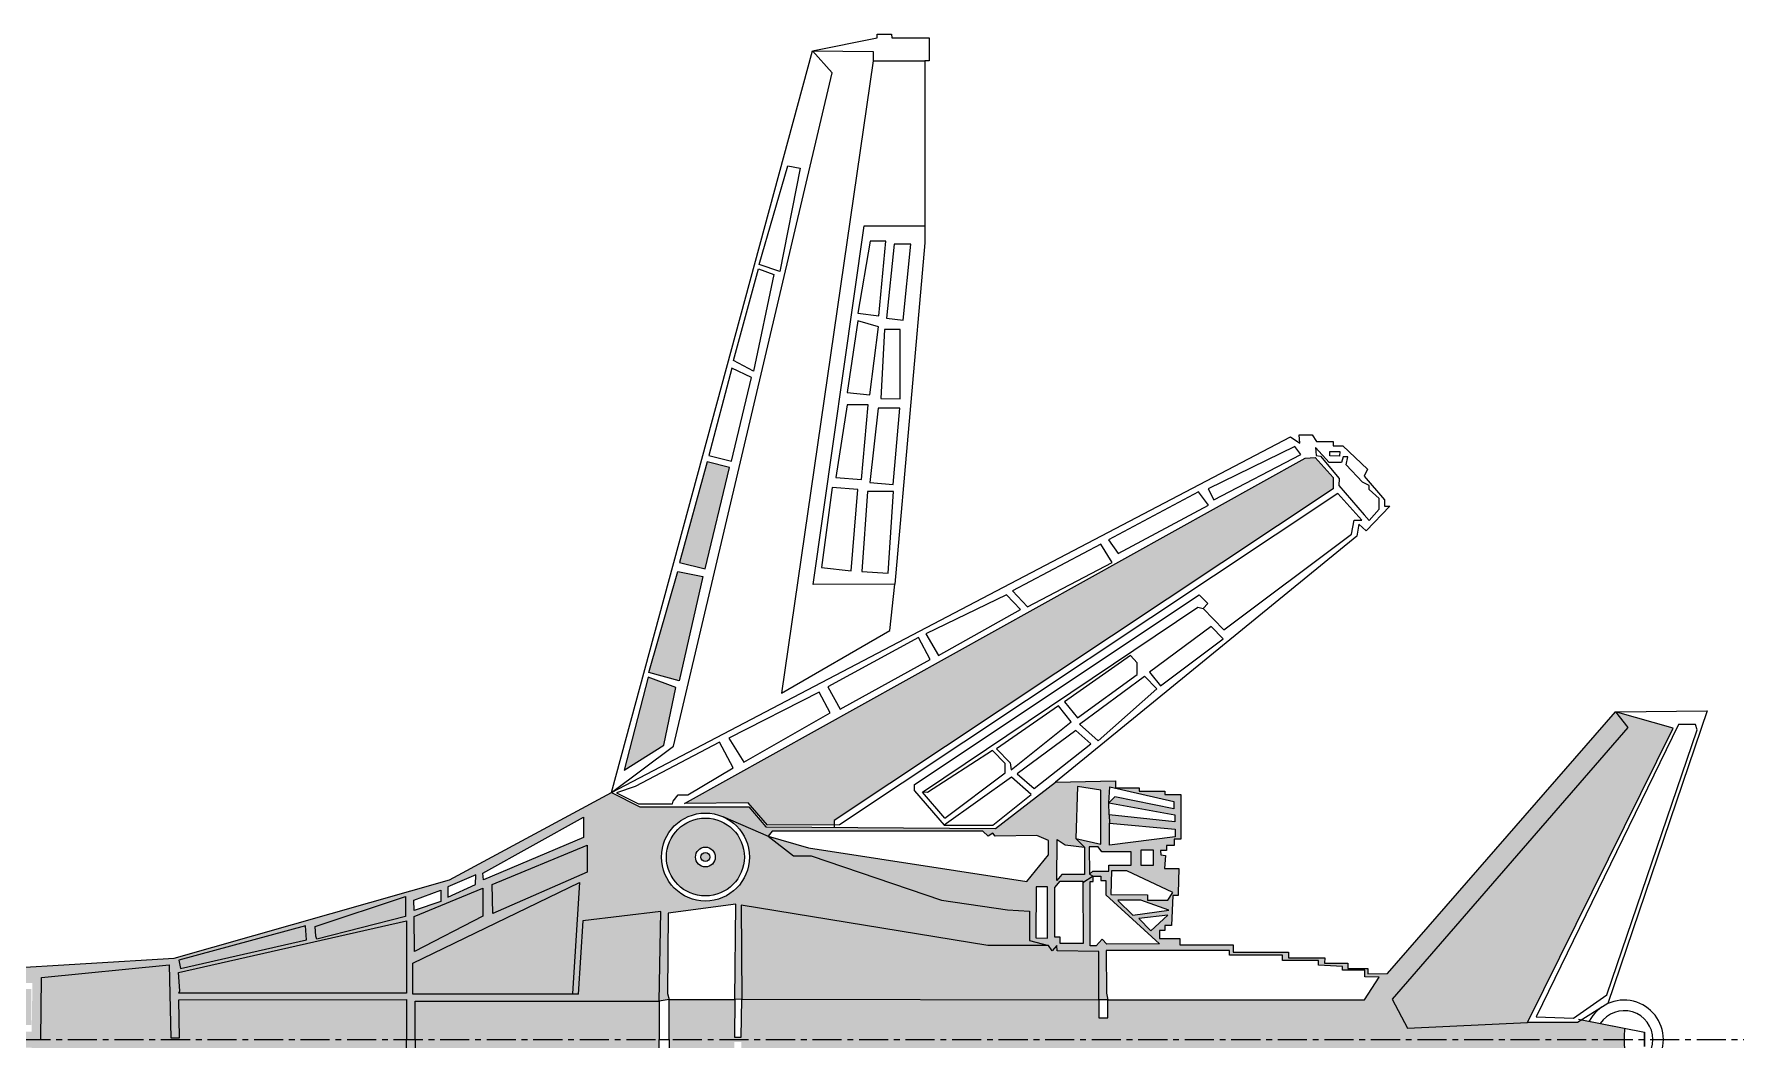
# Model space of a CAD drawing. Header units: millimetres. Extents: x -885 to 9945, y -392 to 6506.
# Drawn here: x 1656 to 3522, y 1992 to 3089 of the extents above; entities that cross this region are included whole.
import ezdxf

# ---------------------------------------------------------------- set-up
doc = ezdxf.new("R2010")
doc.units = ezdxf.units.MM
doc.linetypes.add('CENTER', pattern=[50.8, 31.75, -6.35, 6.35, -6.35])
doc.layers.get('0').update_dxf_attribs({"color": 50})
doc.layers.add('main', color=1, linetype='Continuous')

msp = doc.modelspace()

# ---------------------------------------------------------------- hatches: boundary and pattern name
at = {"layer": 'main'}
h = msp.add_hatch(color=256, dxfattribs=at)
h.set_gradient(color1=(153, 27, 30), color2=(255, 255, 0), tint=1)
h.paths.add_polyline_path([(2360.239, 1600.89), (2327.209, 1591.544), (2359.063, 1481.613), (2386.078, 1486.981)])
h.paths.add_polyline_path([(2343.502, 1670.992), (2300.376, 1698.225), (2326.452, 1596.879), (2356.692, 1608.09)])
h.paths.add_polyline_path([(2388.945, 1478.601), (2360.865, 1471.586), (2390.866, 1361.734), (2415.433, 1367.963)])
h.paths.add_polyline_path([(2356.594, 2376.197), (2326.351, 2387.401), (2300.301, 2286.049), (2343.42, 2313.293)])
h.paths.add_polyline_path([(2385.949, 2497.314), (2358.933, 2502.675), (2327.107, 2392.737), (2360.139, 2383.399)])
h.paths.add_polyline_path([(2415.274, 2616.34), (2390.706, 2622.562), (2360.733, 2512.703), (2388.814, 2505.695)])
h = msp.add_hatch(color=256, dxfattribs=at)
h.set_gradient(color1=(0, 0, 255), color2=(255, 255, 0), tint=1)
h.paths.add_polyline_path([(3074.072, 2592.993), (3074.069, 2605.343), (3054.391, 2627.19), (3043.744, 2626.291), (2366.029, 2249.675), (2435.546, 2250.302), (2456.87, 2226.05), (2529.441, 2226.409), (2529.44, 2231.019)])
h.paths.add_polyline_path([(2529.501, 1753.313), (2529.501, 1757.923), (2456.93, 1758.264), (2435.612, 1734.006), (2366.095, 1734.615), (3043.905, 1358.172), (3054.552, 1357.276), (3074.225, 1379.128), (3074.225, 1391.477)])
h = msp.add_hatch(dxfattribs=at)
h.set_pattern_fill('HONEY', color=256, style=0)
h.paths.add_polyline_path([(1663.53, 1992.056), (1359.542, 1992.017), (1359.546, 1973.985), (1312.998, 1973.973), (1312.997, 1976.741), (1312.993, 1976.741), (1312.993, 1992.011), (1132.756, 1991.988), (1228.45, 1954.898), (1381.022, 1928.383), (1444.871, 1928.383), (1445.038, 1922.028), (1611.746, 1922.028), (1611.713, 1915.129), (1809.086, 1903.233), (2109.664, 1817.859), (2286.34, 1722.551), (2317.45, 1738.197), (2436.301, 1738.197), (2454.965, 1760.19), (2705.809, 1762.126), (2771.248, 1711.289), (2836.718, 1710.158), (2836.718, 1717.995), (2830.432, 1716.536), (2829.451, 1734.016), (2829.879, 1746.999), (2830.185, 1756.27), (2830.008, 1780.15), (2901.612, 1771.024), (2901.612, 1762.811), (2830.185, 1756.27), (2829.879, 1746.999), (2901.429, 1754.597), (2901.429, 1747.113), (2829.451, 1734.016), (2835.87, 1727.557), (2900.228, 1740.53), (2900.228, 1732.746), (2836.718, 1717.995), (2836.718, 1717.649), (2862.35, 1717.649), (2862.35, 1721.273), (2890.642, 1721.273), (2890.642, 1724.898), (2907.81, 1724.898), (2907.81, 1773.707), (2900.798, 1773.707), (2900.798, 1780.472), (2892.335, 1780.472), (2892.335, 1786.03), (2885.806, 1786.03), (2885.97, 1790.632), (2891.285, 1791.391), (2890.144, 1805.636), (2905.605, 1805.636), (2905.132, 1832.436), (2905.084, 1835.138), (2899.137, 1835.138), (2897.867, 1867.929), (2890.377, 1867.929), (2890.377, 1873.48), (2884.807, 1873.48), (2884.801, 1882.015), (2906.781, 1882.015), (2906.781, 1888.992), (2965.223, 1888.992), (2965.223, 1897.002), (3025.476, 1897.002), (3025.476, 1903.204), (3065.04, 1903.204), (3064.791, 1909.038), (3090.3, 1909.038), (3090.3, 1914.666), (3112.184, 1914.666), (3112.184, 1920.618), (3133.654, 1920.207), (3382.462, 1634.967), (3396.004, 1651.992), (3138.448, 1948.242), (3155.43, 1980.059), (3286.33, 1973.696), (3340.813, 1973.696), (3345.486, 1970.786), (3392.352, 1980.135, -0.02326926), (3391.785, 1992.276), (2349.256, 1992.143), (2349.256, 1948.58), (2420.999, 1948.58), (2420.584, 1989.443), (2428.056, 1989.443), (2428.85, 1948.106), (2818.52, 1949.056), (2818.52, 1968.667), (2828.064, 1968.667), (2828.064, 1949.056), (3108.42, 1948.981), (3124.283, 1924.099), (3108.888, 1923.811), (3108.888, 1916.659), (3084.475, 1916.659), (3084.475, 1912.74), (3058.298, 1911.271), (3058.315, 1906.112), (3018.789, 1906.112), (3018.789, 1900.363), (2961.109, 1900.338), (2961.109, 1895.049), (2826.583, 1895.279), (2826.583, 1941.743), (2828.064, 1949.056), (2818.52, 1949.056), (2818.52, 1896.045), (2772.92, 1895.461), (2772.606, 1889.483), (2767.354, 1895.518), (2763.415, 1889.745), (2742.85, 1884.14), (2742.846, 1852.033), (2718.889, 1850.862), (2646.659, 1840.112), (2504.503, 1791.738), (2485.293, 1791.738), (2457.522, 1770.247), (2501.664, 1782.933), (2739.916, 1819.887), (2763.316, 1790.717), (2763.316, 1774.914), (2750.664, 1769.541), (2705.181, 1770.313), (2702.587, 1766.923), (2697.598, 1770.313), (2691.81, 1764.729), (2462.024, 1764.686), (2457.522, 1770.247), (2407.942, 1748.922, -0.53885353), (2340.982, 1793.013, -1), (2436.974, 1793.013, -0.29966885), (2407.942, 1748.922), (2457.522, 1770.247), (2485.293, 1791.738), (2504.503, 1791.738), (2646.659, 1840.112), (2718.889, 1850.862), (2742.846, 1852.033), (2742.85, 1884.14), (2763.415, 1889.745), (2697.24, 1889.745), (2427.923, 1845.41), (2428.85, 1948.106), (2420.999, 1948.58), (2422.056, 1844.444), (2348.462, 1854.142), (2347.424, 1942.015), (2349.256, 1948.58), (2338.584, 1950.277), (2340.221, 1852.591), (2255.291, 1862.563), (2250.174, 1942.499), (2243.84, 1941.757), (2251.348, 1820.78), (2069.634, 1908.67), (2069.634, 1942.576), (2250.174, 1942.499), (2255.291, 1862.563), (2340.221, 1852.591), (2338.584, 1950.277), (2072.167, 1950.277), (2072.167, 1992.107), (2062.681, 1992.107), (2062.681, 1948.499), (1814.248, 1948.499), (1814.966, 1990.271), (1805.276, 1990.271), (1803.574, 1910.513), (1664.196, 1924.147)])
h.paths.add_polyline_path([(1383.705, 1968.295), (1384.874, 1989.393), (1442.568, 1988.999), (1450.042, 1979.9), (1450.042, 1972.763), (1456.564, 1968.418), (1456.564, 1942.66), (1456.564, 1931.798), (1447.247, 1931.798), (1447.247, 1941.729), (1398.271, 1955.317)], flags=16)
h.paths.add_polyline_path([(1390.742, 1970.254), (1391.338, 1981.567), (1391.696, 1984.306), (1442.585, 1984.306), (1444.254, 1968.467), (1447.472, 1968.467), (1449.14, 1964.418), (1453.788, 1961.798), (1450.213, 1958.106), (1450.213, 1950.485), (1440.678, 1950.485), (1440.678, 1955.01), (1421.252, 1955.01), (1421.252, 1960.846), (1401.826, 1960.846)], flags=0)
h.paths.add_polyline_path([(1465.168, 1966.672), (1482.75, 1966.672), (1482.75, 1941.038), (1483.294, 1941.038), (1484.238, 1931.361), (1504.201, 1931.361), (1503.92, 1936.384), (1488.211, 1950.184), (1488.211, 1973.009), (1468.755, 1972.884), (1468.755, 1979.406), (1527.122, 1979.406), (1528.328, 1927.719), (1488.211, 1973.009), (1488.211, 1950.184), (1503.92, 1936.384), (1504.201, 1931.361), (1484.238, 1931.361), (1483.294, 1941.038), (1465.168, 1941.038)], flags=16)
h.paths.add_polyline_path([(1597.011, 1982.833), (1653.437, 1983.349), (1654.369, 1930.397), (1597.011, 1930.095)], flags=16)
h.paths.add_polyline_path([(1603.906, 1975.943), (1653.103, 1975.943), (1653.103, 1936.986), (1603.906, 1936.986)], flags=0)
h.paths.add_polyline_path([(1814.248, 1941.326), (2062.574, 1941.326), (2062.574, 1862.643), (1813.88, 1919.032), (1815.192, 1939.031)], flags=16)
h.paths.add_polyline_path([(1814.277, 1905.538), (1815.856, 1914.582), (1953.439, 1883.374), (1952.591, 1867.901)], flags=16)
h.paths.add_polyline_path([(1963.628, 1879.299), (1964.896, 1882.47), (2061.604, 1857.786), (2061.604, 1836.122), (1962.925, 1868.553)], flags=16)
h.paths.add_polyline_path([(2071.363, 1896.052), (2145.966, 1857.459), (2145.966, 1827.112), (2071.033, 1857.789)], flags=16)
h.paths.add_polyline_path([(2071.009, 1851.24), (2100.077, 1841.488), (2100.077, 1829.247), (2070.593, 1840.036)], flags=16)
h.paths.add_polyline_path([(2107.759, 1836.924), (2138.073, 1823.023), (2138.488, 1812.234), (2107.759, 1825.305)], flags=16)
h.paths.add_polyline_path([(2146.839, 1817.817), (2255.845, 1771.757), (2255.845, 1749.557), (2146.009, 1810.555)], flags=16)
h.paths.add_polyline_path([(2156.933, 1854.451), (2259.924, 1809.591), (2259.924, 1779.904), (2156.272, 1823.115)], flags=16)
h.paths.add_polyline_path([(2749.799, 1881.252), (2762.277, 1881.786), (2762.277, 1825.499), (2749.977, 1825.499)], flags=16)
h.paths.add_polyline_path([(2770.298, 1880.718), (2776.359, 1880.718), (2776.359, 1887.308), (2801.137, 1887.308), (2801.137, 1821.402), (2812.229, 1814.071), (2812.229, 1819.799), (2808.98, 1819.799), (2808.98, 1889.98), (2815.576, 1889.98), (2822.172, 1882.677), (2826.985, 1888.021), (2884.797, 1888.021), (2826.202, 1834.492), (2825.973, 1818.753), (2820.627, 1818.753), (2820.627, 1813.924), (2812.229, 1814.071), (2808.097, 1811.899), (2811.989, 1808.551), (2829.284, 1808.551), (2829.284, 1801.854), (2853.605, 1801.854), (2853.605, 1787.597), (2821.609, 1787.597), (2817.718, 1781.872), (2807.989, 1781.872), (2808.097, 1811.899), (2812.229, 1814.071), (2801.137, 1821.402), (2800.959, 1819.443), (2776.359, 1819.443), (2770.298, 1826.389)], flags=16)
h.paths.add_polyline_path([(2772.744, 1818.666), (2778.154, 1812.088), (2802.741, 1812.088), (2802.741, 1782.437), (2793.183, 1772.9), (2820.57, 1779.12), (2820.57, 1720.241), (2795.27, 1716.004), (2793.183, 1772.9), (2802.741, 1782.437), (2781.698, 1779.733), (2772.809, 1773.894)], flags=16)
h.paths.add_polyline_path([(2831.401, 1834.068), (2871.563, 1834.425), (2871.563, 1840.141), (2893.849, 1840.141), (2899.137, 1831.686), (2849.039, 1808.226), (2832.235, 1808.226)], flags=16)
h.paths.add_polyline_path([(2855.442, 1856.475), (2894.66, 1850.983), (2864.281, 1840.369), (2839.046, 1840.369)], flags=16)
h.paths.add_polyline_path([(2862.06, 1860.237), (2875.268, 1873.655), (2893.612, 1856.498)], flags=16)
h.paths.add_polyline_path([(2864.423, 1802.197), (2878.191, 1802.197), (2878.191, 1785.794), (2864.423, 1785.794)], flags=16)
h.paths.add_polyline_path([(1664.179, 2059.964), (1803.554, 2073.634), (1805.275, 1993.876), (1814.966, 1993.879), (1814.237, 2035.651), (2062.67, 2035.714), (2062.681, 1992.107), (2072.167, 1992.109), (2072.157, 2033.939), (2338.573, 2034.007), (2340.185, 2131.692), (2255.258, 2121.699), (2250.161, 2041.762), (2069.621, 2041.639), (2069.613, 2075.545), (2251.304, 2163.481), (2243.827, 2042.503), (2250.161, 2041.762), (2255.258, 2121.699), (2340.185, 2131.692), (2338.573, 2034.007), (2349.245, 2035.706), (2347.411, 2042.27), (2348.427, 2130.144), (2422.018, 2139.86), (2420.988, 2035.724), (2428.839, 2036.2), (2427.885, 2138.896), (2697.214, 2094.63), (2763.389, 2094.647), (2742.822, 2100.247), (2742.81, 2132.354), (2718.853, 2133.519), (2646.62, 2144.25), (2504.452, 2192.587), (2485.242, 2192.582), (2457.466, 2214.067), (2407.88, 2235.379, -0.2997382), (2436.924, 2191.283, -1), (2340.931, 2191.283, -0.53877143), (2407.88, 2235.379), (2457.466, 2214.067), (2461.966, 2219.628), (2691.753, 2219.644), (2697.541, 2214.062), (2702.529, 2217.453), (2705.124, 2214.064), (2750.607, 2214.847), (2763.261, 2209.477), (2763.265, 2193.674), (2739.872, 2164.499), (2501.611, 2201.392), (2457.466, 2214.067), (2485.242, 2192.582), (2504.452, 2192.587), (2646.62, 2144.25), (2718.853, 2133.519), (2742.81, 2132.354), (2742.822, 2100.247), (2763.389, 2094.647), (2767.33, 2088.875), (2772.58, 2094.911), (2772.896, 2088.933), (2818.495, 2088.361), (2818.509, 2035.349), (2828.053, 2035.352), (2826.571, 2042.664), (2826.559, 2089.129), (2961.085, 2089.392), (2961.086, 2084.104), (3018.765, 2084.093), (3018.767, 2078.345), (3058.293, 2078.355), (3058.277, 2073.196), (3084.455, 2071.733), (3084.456, 2067.814), (3108.869, 2067.82), (3108.87, 2060.668), (3124.266, 2060.384), (3108.409, 2035.498), (2828.053, 2035.352), (2828.058, 2015.741), (2818.514, 2015.738), (2818.509, 2035.349), (2428.839, 2036.2), (2428.055, 1994.863), (2420.584, 1994.861), (2420.988, 2035.724), (2349.245, 2035.706), (2349.256, 1992.143), (3391.785, 1992.276, -0.02326926), (3392.349, 2004.417), (3345.481, 2013.754), (3340.808, 2010.842), (3286.325, 2010.829), (3155.427, 2004.432), (3138.437, 2036.244), (3395.917, 2332.561), (3382.371, 2349.582), (3133.635, 2064.278), (3112.165, 2063.862), (3112.164, 2069.814), (3090.28, 2069.808), (3090.279, 2075.437), (3064.77, 2075.43), (3065.018, 2081.264), (3025.453, 2081.254), (3025.451, 2087.456), (2965.199, 2087.441), (2965.197, 2095.451), (2906.755, 2095.436), (2906.753, 2102.413), (2884.773, 2102.407), (2884.777, 2110.942), (2890.347, 2110.944), (2890.345, 2116.495), (2897.835, 2116.497), (2899.097, 2149.288), (2905.044, 2149.29), (2905.091, 2151.991), (2905.558, 2178.792), (2890.097, 2178.788), (2891.234, 2193.033), (2885.919, 2193.79), (2885.753, 2198.393), (2892.282, 2198.395), (2892.281, 2203.952), (2900.744, 2203.954), (2900.742, 2210.72), (2907.755, 2210.722), (2907.742, 2259.531), (2890.574, 2259.526), (2890.573, 2263.151), (2862.281, 2263.144), (2862.28, 2266.768), (2836.648, 2266.761), (2836.647, 2274.252), (2771.176, 2273.104), (2705.751, 2222.251), (2454.906, 2224.123), (2436.236, 2246.112), (2317.386, 2246.081), (2286.271, 2261.719), (2109.62, 2166.366), (1809.063, 2080.915), (1611.694, 2068.969), (1611.728, 2062.07), (1445.02, 2062.028), (1444.854, 2055.673), (1381.006, 2055.656), (1228.441, 2029.103), (1132.756, 1991.988), (1312.993, 1992.011), (1312.989, 2007.281), (1312.993, 2010.049), (1359.542, 2010.049), (1359.542, 1992.017), (1663.53, 1992.056)])
h.paths.add_polyline_path([(1383.699, 2015.745), (1398.261, 2028.727), (1447.234, 2042.327), (1447.232, 2052.258), (1456.549, 2052.261), (1456.552, 2041.399), (1456.558, 2015.641), (1450.038, 2011.295), (1450.039, 2004.157), (1442.567, 1995.056), (1384.873, 1994.647)], flags=16)
h.paths.add_polyline_path([(1390.737, 2013.788), (1401.818, 2023.199), (1421.244, 2023.204), (1421.243, 2029.04), (1440.669, 2029.045), (1440.668, 2033.57), (1450.202, 2033.572), (1450.204, 2025.951), (1453.78, 2022.26), (1449.133, 2019.639), (1447.466, 2015.589), (1444.248, 2015.588), (1442.583, 1999.749), (1391.694, 1999.736), (1391.336, 2002.475)], flags=0)
h.paths.add_polyline_path([(1465.155, 2043.023), (1483.281, 2043.028), (1484.222, 2052.704), (1504.186, 2052.71), (1503.905, 2047.687), (1488.2, 2033.883), (1488.206, 2011.058), (1528.312, 2056.358), (1527.119, 2004.671), (1468.752, 2004.656), (1468.75, 2011.178), (1488.206, 2011.058), (1488.2, 2033.883), (1503.905, 2047.687), (1504.186, 2052.71), (1484.222, 2052.704), (1483.281, 2043.028), (1482.737, 2043.028), (1482.744, 2017.394), (1465.162, 2017.389)], flags=16)
h.paths.add_polyline_path([(1596.995, 2053.999), (1654.353, 2053.712), (1653.435, 2000.76), (1597.008, 2001.261)], flags=16)
h.paths.add_polyline_path([(1603.892, 2047.11), (1653.089, 2047.123), (1653.099, 2008.166), (1603.902, 2008.153)], flags=0)
h.paths.add_polyline_path([(1814.235, 2042.824), (1815.179, 2045.119), (1813.861, 2065.117), (2062.541, 2121.571), (2062.561, 2042.887)], flags=16)
h.paths.add_polyline_path([(1814.255, 2078.612), (1952.559, 2116.284), (1953.411, 2100.811), (1815.836, 2069.568)], flags=16)
h.paths.add_polyline_path([(1963.6, 2104.888), (1962.894, 2115.635), (2061.564, 2148.091), (2061.57, 2126.427), (1964.868, 2101.718)], flags=16)
h.paths.add_polyline_path([(2071.339, 2088.164), (2070.999, 2126.427), (2145.924, 2157.122), (2145.932, 2126.776)], flags=16)
h.paths.add_polyline_path([(2070.973, 2132.976), (2070.555, 2144.179), (2100.035, 2154.975), (2100.038, 2142.734)], flags=16)
h.paths.add_polyline_path([(2107.72, 2147.301), (2107.717, 2158.919), (2138.443, 2171.998), (2138.03, 2161.209)], flags=16)
h.paths.add_polyline_path([(2146.795, 2166.418), (2145.962, 2173.679), (2255.783, 2234.705), (2255.789, 2212.505)], flags=16)
h.paths.add_polyline_path([(2156.897, 2129.786), (2156.229, 2161.122), (2259.87, 2204.359), (2259.877, 2174.673)], flags=16)
h.paths.add_polyline_path([(2749.771, 2103.136), (2749.935, 2158.889), (2762.234, 2158.892), (2762.249, 2102.605)], flags=16)
h.paths.add_polyline_path([(2770.27, 2103.676), (2770.256, 2158.004), (2776.315, 2164.952), (2800.915, 2164.958), (2801.094, 2162.999), (2812.184, 2170.332), (2808.051, 2172.503), (2807.936, 2202.531), (2817.664, 2202.533), (2821.557, 2196.81), (2853.553, 2196.818), (2853.556, 2182.56), (2829.235, 2182.554), (2829.237, 2175.857), (2811.942, 2175.853), (2808.051, 2172.503), (2812.184, 2170.332), (2820.582, 2170.482), (2820.583, 2165.653), (2825.929, 2165.655), (2826.162, 2149.915), (2884.77, 2096.401), (2826.958, 2096.386), (2822.144, 2101.729), (2815.55, 2094.425), (2808.954, 2094.423), (2808.937, 2164.604), (2812.186, 2164.605), (2812.184, 2170.332), (2801.094, 2162.999), (2801.11, 2097.093), (2776.333, 2097.086), (2776.331, 2103.677)], flags=16)
h.paths.add_polyline_path([(2772.7, 2165.727), (2772.753, 2210.499), (2781.644, 2204.663), (2802.687, 2201.964), (2793.128, 2211.499), (2795.2, 2268.395), (2820.501, 2264.165), (2820.516, 2205.286), (2793.128, 2211.499), (2802.687, 2201.964), (2802.695, 2172.313), (2778.108, 2172.307)], flags=16)
h.paths.add_polyline_path([(2831.361, 2150.341), (2832.188, 2176.183), (2848.992, 2176.187), (2899.096, 2152.74), (2893.81, 2144.283), (2871.524, 2144.278), (2871.523, 2149.994)], flags=16)
h.paths.add_polyline_path([(2829.954, 2204.258), (2830.125, 2228.138), (2829.817, 2237.409), (2829.385, 2250.392), (2830.362, 2267.873), (2900.162, 2251.68), (2900.164, 2243.896), (2835.803, 2256.853), (2829.385, 2250.392), (2901.367, 2237.313), (2901.368, 2229.83), (2829.817, 2237.409), (2830.125, 2228.138), (2901.553, 2221.616), (2901.555, 2213.402)], flags=16)
h.paths.add_polyline_path([(2855.407, 2127.94), (2894.624, 2133.442), (2864.242, 2144.048), (2839.008, 2144.042)], flags=16)
h.paths.add_polyline_path([(2862.027, 2124.179), (2893.578, 2127.927), (2875.238, 2110.764)], flags=16)
h.paths.add_polyline_path([(2864.375, 2182.22), (2864.37, 2198.624), (2878.139, 2198.627), (2878.143, 2182.223)], flags=16)
h = msp.add_hatch(color=256, dxfattribs=at)
h.set_gradient(color1=(0, 0, 255), color2=(255, 255, 0), tint=1)
h.paths.add_polyline_path([(3445.447, 2331.866), (3382.371, 2349.582), (3395.917, 2332.561), (3138.437, 2036.244), (3155.427, 2004.432), (3286.325, 2010.829)])
h.paths.add_polyline_path([(3286.33, 1973.696), (3155.43, 1980.059), (3138.448, 1948.242), (3396.004, 1651.992), (3382.462, 1634.967), (3445.534, 1652.699)])
h = msp.add_hatch(color=256, dxfattribs=at)
h.set_gradient(color1=(153, 27, 30), color2=(255, 255, 0), tint=1)
h.paths.add_polyline_path([(2431.45, 2191.283, 1), (2346.405, 2191.283, 1)])
h.paths.add_polyline_path([(2378.137, 2191.283, -1), (2399.718, 2191.283, -1)], flags=16)
h.paths.add_polyline_path([(2384.08, 2191.283, -1), (2393.775, 2191.283, -1)], flags=0)
h.paths.add_polyline_path([(2346.455, 1793.013, 1), (2431.501, 1793.013, 1)])
h.paths.add_polyline_path([(2399.769, 1793.013, -1), (2378.188, 1793.013, -1)], flags=16)
h.paths.add_polyline_path([(2393.826, 1793.013, -1), (2384.13, 1793.013, -1)], flags=0)
h = msp.add_hatch(color=256, dxfattribs=at)
h.set_gradient(color1=(153, 27, 30), color2=(255, 255, 0), tint=1)
h.paths.add_polyline_path([(1803.554, 2073.634), (1664.179, 2059.964), (1663.53, 1992.056), (2062.681, 1992.107), (2062.67, 2035.714), (1814.237, 2035.651), (1814.966, 1993.879), (1805.275, 1993.876)])
h.paths.add_polyline_path([(1805.276, 1990.271), (1814.966, 1990.271), (1814.248, 1948.499), (2062.681, 1948.499), (2062.681, 1992.107), (1663.53, 1992.056), (1664.196, 1924.147), (1803.574, 1910.513)])
h.paths.add_polyline_path([(2145.932, 2126.776), (2145.924, 2157.122), (2070.999, 2126.427), (2071.339, 2088.164)])
h.paths.add_polyline_path([(2259.877, 2174.673), (2259.87, 2204.359), (2156.229, 2161.122), (2156.897, 2129.786)])
h.paths.add_polyline_path([(2145.966, 1857.459), (2071.363, 1896.052), (2071.033, 1857.789), (2145.966, 1827.112)])
h.paths.add_polyline_path([(2156.933, 1854.451), (2156.272, 1823.115), (2259.924, 1779.904), (2259.924, 1809.591)])
h = msp.add_hatch(color=256, dxfattribs=at)
h.set_gradient(color1=(153, 27, 30), color2=(255, 255, 0), tint=1)
h.paths.add_polyline_path([(2062.541, 2121.571), (1813.861, 2065.117), (1815.179, 2045.119), (1814.235, 2042.824), (2062.561, 2042.887)])
h.paths.add_polyline_path([(2062.574, 1941.326), (1814.248, 1941.326), (1815.192, 1939.031), (1813.88, 1919.032), (2062.574, 1862.643)])
h.paths.add_polyline_path([(2251.304, 2163.481), (2069.613, 2075.545), (2069.621, 2041.639), (2243.781, 2041.758)])
h.paths.add_polyline_path([(2243.794, 1942.501), (2069.634, 1942.576), (2069.634, 1908.67), (2251.348, 1820.78)])
h.paths.add_polyline_path([(2338.573, 2034.007), (2072.157, 2033.939), (2072.167, 1992.108), (2338.584, 1992.142)])
h.paths.add_polyline_path([(2338.584, 1992.142), (2072.167, 1992.108), (2072.167, 1950.277), (2338.584, 1950.277)])
h = msp.add_hatch(color=256, dxfattribs=at)
h.set_gradient(color1=(0, 0, 255), color2=(255, 255, 0), tint=1)
h.paths.add_polyline_path([(1953.411, 2100.811), (1952.559, 2116.284), (1814.255, 2078.612), (1815.836, 2069.568)])
h.paths.add_polyline_path([(2061.57, 2126.427), (2061.564, 2148.091), (1962.894, 2115.635), (1963.6, 2104.888), (1964.868, 2101.718)])
h.paths.add_polyline_path([(1953.439, 1883.374), (1815.856, 1914.582), (1814.277, 1905.538), (1952.591, 1867.901)])
h.paths.add_polyline_path([(1964.896, 1882.47), (1963.628, 1879.299), (1962.925, 1868.553), (2061.604, 1836.122), (2061.604, 1857.786)])
h = msp.add_hatch(color=256, dxfattribs=at)
h.set_gradient(color1=(0, 0, 255), color2=(255, 255, 0), tint=1)
h.paths.add_polyline_path([(2818.495, 2088.361), (2772.896, 2088.933), (2772.58, 2094.911), (2767.33, 2088.875), (2763.389, 2094.647), (2697.214, 2094.63), (2427.885, 2138.896), (2428.839, 2036.2), (2818.509, 2035.349)])
h.paths.add_polyline_path([(2818.52, 1949.056), (2428.85, 1948.106), (2427.923, 1845.41), (2697.24, 1889.745), (2763.415, 1889.745), (2767.354, 1895.518), (2772.606, 1889.483), (2772.92, 1895.461), (2818.52, 1896.045)])

# ---------------------------------------------------------------- linework, layer by layer
for p, q in [((2505.986, 3070.757), (2576.452, 3084.975)), ((2576.451, 3088.946), (2591.982, 3088.95)), ((2576.452, 3084.975), (2576.451, 3088.946)), ((2591.982, 3088.95), (2592.411, 3084.857)), ((2592.411, 3084.857), (2633.311, 3084.867)), ((2633.311, 3084.867), (2633.318, 3059.921)), ((2286.271, 2261.719), (2505.986, 3070.757)), ((2505.986, 3070.757), (2572.065, 3070.17)), ((2527.145, 3046.65), (2505.986, 3070.757)), ((2572.065, 3070.17), (2572.067, 3060.069)), ((2354.117, 2312.312), (2527.145, 3046.65)), ((2572.067, 3060.069), (2472.084, 2370.218)), ((2572.067, 3060.069), (2628.506, 3060.084)), ((2628.506, 3060.084), (2628.557, 2861.414)), ((2633.318, 3059.921), (2628.506, 3060.084)), ((2447.695, 2837.735), (2478.912, 2945.516)), ((2492.505, 2942.905), (2470.031, 2829.996)), ((2478.912, 2945.516), (2492.505, 2942.905)), ((2506.601, 2488.775), (2562.155, 2879.932)), ((2562.155, 2879.932), (2628.552, 2879.949)), ((2568.807, 2863.048), (2555.311, 2784.627)), ((2585.88, 2863.078), (2568.807, 2863.048)), ((2578.321, 2781.658), (2585.88, 2863.078)), ((2595.084, 2859.835), (2586.713, 2779.225)), ((2613.221, 2859.839), (2595.084, 2859.835)), ((2628.557, 2861.414), (2595.647, 2488.798)), ((2604.85, 2777.066), (2613.221, 2859.839)), ((2470.031, 2829.996), (2447.695, 2837.735)), ((2419.492, 2732.937), (2447.006, 2833.163)), ((2463.719, 2826.786), (2441.494, 2721.291)), ((2447.006, 2833.163), (2463.719, 2826.786)), ((2555.311, 2784.627), (2578.321, 2781.658)), ((2555.427, 2776.206), (2543.791, 2698.128)), ((2577.876, 2769.742), (2555.427, 2776.206)), ((2568.398, 2695.546), (2577.876, 2769.742)), ((2584.352, 2766.724), (2580.486, 2691.666)), ((2601.619, 2766.728), (2584.352, 2766.724)), ((2586.713, 2779.225), (2604.85, 2777.066)), ((2601.638, 2691.241), (2601.619, 2766.728)), ((2441.494, 2721.291), (2419.492, 2732.937)), ((2417.729, 2724.59), (2392.725, 2629.428)), ((2417.434, 2623.086), (2439.233, 2714.444)), ((2439.233, 2714.444), (2417.729, 2724.59)), ((2543.791, 2698.128), (2568.398, 2695.546)), ((2580.486, 2691.666), (2601.638, 2691.241)), ((2543.779, 2684.679), (2531.281, 2605.306)), ((2566.658, 2684.685), (2543.779, 2684.679)), ((2559.341, 2603.157), (2566.658, 2684.685)), ((2577.451, 2680.806), (2568.407, 2599.708)), ((2601.194, 2680.812), (2577.451, 2680.806)), ((2593.876, 2597.558), (2601.194, 2680.812)), ((3037.035, 2651.747), (3051.378, 2651.751)), ((3037.919, 2642.927), (3037.035, 2651.747)), ((3051.378, 2651.751), (3056.014, 2644.696)), ((2286.271, 2261.719), (3027.546, 2649.76)), ((3032.297, 2639.26), (2937.791, 2592.887)), ((3027.546, 2649.76), (3037.919, 2642.927)), ((3038.96, 2630.558), (3032.297, 2639.26)), ((3054.871, 2638.021), (3055.66, 2629.365)), ((3069.948, 2621.787), (3054.871, 2638.021)), ((3056.014, 2644.696), (3074.329, 2644.701)), ((3070.491, 2629.016), (3070.645, 2633.805)), ((3070.645, 2633.805), (3081.489, 2633.808)), ((3074.329, 2644.701), (3074.33, 2639.85)), ((3074.33, 2639.85), (3084.701, 2639.852)), ((3081.489, 2633.808), (3081.16, 2628.474)), ((3084.701, 2639.852), (3111.522, 2614.28)), ((2390.706, 2622.562), (2360.733, 2512.703)), ((2366.029, 2249.675), (3043.744, 2626.291)), ((2388.814, 2505.695), (2415.274, 2616.34)), ((2415.274, 2616.34), (2390.706, 2622.562)), ((2392.725, 2629.428), (2417.434, 2623.086)), ((2943.923, 2580.809), (3038.96, 2630.558)), ((3043.744, 2626.291), (3054.391, 2627.19)), ((3054.391, 2627.19), (3074.069, 2605.343)), ((3055.66, 2629.365), (3060.386, 2628.54)), ((3060.386, 2628.54), (3080.629, 2604.108)), ((3083.146, 2621.79), (3069.948, 2621.787)), ((3081.16, 2628.474), (3070.491, 2629.016)), ((3084.985, 2627.924), (3083.146, 2621.79)), ((3090.101, 2627.926), (3084.985, 2627.924)), ((3088.266, 2619.13), (3090.101, 2627.926)), ((3106.222, 2600.156), (3088.266, 2619.13)), ((3111.522, 2614.28), (3108.16, 2606.698)), ((2527.352, 2594.512), (2515.673, 2507.029)), ((2555.432, 2592.097), (2527.352, 2594.512)), ((2531.281, 2605.306), (2559.341, 2603.157)), ((2568.407, 2599.708), (2593.876, 2597.558)), ((3074.069, 2605.343), (3074.072, 2592.993)), ((3080.629, 2604.108), (3080.277, 2596.651)), ((3080.277, 2596.651), (3108.146, 2564.551)), ((3113.425, 2596.761), (3106.222, 2600.156)), ((3108.16, 2606.698), (3130.243, 2580.917)), ((3113.426, 2592.392), (3113.425, 2596.761)), ((3074.072, 2592.993), (2529.44, 2231.019)), ((3079.329, 2587.891), (2535.224, 2226.438)), ((2548.183, 2503.618), (2555.432, 2592.097)), ((2565.81, 2590.095), (2559.788, 2502.96)), ((2594.301, 2590.103), (2565.81, 2590.095)), ((2588.28, 2500.81), (2594.301, 2590.103)), ((2927.165, 2589.716), (2829.007, 2537.18)), ((2938.018, 2575.228), (2927.165, 2589.716)), ((2937.791, 2592.887), (2943.923, 2580.809)), ((3105.472, 2558.814), (3079.329, 2587.891)), ((3124.41, 2582.437), (3113.426, 2592.392)), ((3124.413, 2570.753), (3124.41, 2582.437)), ((3130.243, 2580.917), (3130.245, 2573.955)), ((2839.665, 2522.442), (2938.018, 2575.228)), ((3094.071, 2543.617), (3097.275, 2558.812)), ((3097.275, 2558.812), (3105.472, 2558.814)), ((3108.146, 2564.551), (3113.454, 2558.437)), ((3135.863, 2573.957), (3110.369, 2547.046)), ((3113.454, 2558.437), (3124.413, 2570.753)), ((3130.245, 2573.955), (3135.863, 2573.957)), ((3099.935, 2541.195), (2771.176, 2273.104)), ((2954.918, 2439.2), (3094.071, 2543.617)), ((3102.272, 2554.327), (3099.935, 2541.195)), ((3110.369, 2547.046), (3102.272, 2554.327)), ((2820.67, 2532.511), (2724.014, 2481.539)), ((2832.923, 2512.76), (2820.67, 2532.511)), ((2829.007, 2537.18), (2839.665, 2522.442)), ((2327.107, 2392.737), (2358.933, 2502.675)), ((2358.933, 2502.675), (2385.949, 2497.314)), ((2360.733, 2512.703), (2388.814, 2505.695)), ((2515.673, 2507.029), (2548.183, 2503.618)), ((2559.788, 2502.96), (2588.28, 2500.81)), ((2740.404, 2464.354), (2832.923, 2512.76)), ((2385.949, 2497.314), (2360.139, 2383.399)), ((2595.647, 2488.798), (2506.601, 2488.775)), ((2590.208, 2438.455), (2595.647, 2488.798)), ((2617.323, 2270.486), (2927.813, 2477.405)), ((2625.989, 2261.967), (2926.545, 2463.806)), ((2717.457, 2477.314), (2629.7, 2434.74)), ((2732.873, 2461.183), (2717.457, 2477.314)), ((2724.014, 2481.539), (2740.404, 2464.354)), ((2926.545, 2463.806), (2932.097, 2462.577)), ((2927.813, 2477.405), (2937.323, 2467.74)), ((2937.323, 2467.74), (2932.097, 2462.577)), ((2643.344, 2411.174), (2732.873, 2461.183)), ((2932.097, 2462.577), (2954.918, 2439.2)), ((2472.084, 2370.218), (2590.208, 2438.455)), ((2621.654, 2430.75), (2522.478, 2377.007)), ((2634.331, 2406.698), (2621.654, 2430.75)), ((2629.7, 2434.74), (2643.344, 2411.174)), ((2941.045, 2442.638), (2873.64, 2392.811)), ((2885.67, 2378.181), (2953.955, 2429.337)), ((2953.955, 2429.337), (2941.045, 2442.638)), ((2852.815, 2411.005), (2780.973, 2360.459)), ((2860.241, 2403.169), (2852.815, 2411.005)), ((2360.139, 2383.399), (2327.107, 2392.737)), ((2535.879, 2352.413), (2634.331, 2406.698)), ((2795.264, 2342.967), (2860.244, 2390.572)), ((2860.244, 2390.572), (2860.241, 2403.169)), ((2873.64, 2392.811), (2875.135, 2390.994)), ((2875.135, 2390.994), (2885.67, 2378.181)), ((2326.351, 2387.401), (2300.301, 2286.049)), ((2356.594, 2376.197), (2326.351, 2387.401)), ((2343.42, 2313.293), (2356.594, 2376.197)), ((2513.229, 2371.142), (2414.395, 2321.084)), ((2525.277, 2348.596), (2513.229, 2371.142)), ((2522.478, 2377.007), (2535.879, 2352.413)), ((2797.4, 2336.07), (2868.237, 2388.723)), ((2881.691, 2374.879), (2817.723, 2317.964)), ((2868.237, 2388.723), (2881.691, 2374.879)), ((2774.513, 2356.175), (2706.752, 2309.243)), ((2788.336, 2338.752), (2774.513, 2356.175)), ((2780.973, 2360.459), (2795.264, 2342.967)), ((2430.905, 2294.761), (2525.277, 2348.596)), ((2722.525, 2286.363), (2788.336, 2338.752)), ((2817.723, 2317.964), (2797.4, 2336.07)), ((3133.635, 2064.278), (3382.371, 2349.582)), ((3451.311, 2335.705), (3295.886, 2016.774)), ((3482.382, 2350.861), (3373.929, 2031.48)), ((3382.371, 2349.582), (3482.382, 2350.861)), ((3445.447, 2331.866), (3382.371, 2349.582)), ((3382.371, 2349.582), (3395.917, 2332.561)), ((3469.816, 2335.71), (3451.311, 2335.705)), ((3471.439, 2330.182), (3469.816, 2335.71)), ((2404.231, 2316.584), (2312.111, 2268.161)), ((2419.382, 2288.634), (2404.231, 2316.584)), ((2414.395, 2321.084), (2430.905, 2294.761)), ((2793.131, 2329.195), (2729.123, 2281.995)), ((2747.665, 2265.862), (2809.661, 2314.766)), ((2809.661, 2314.766), (2793.131, 2329.195)), ((3395.917, 2332.561), (3138.437, 2036.244)), ((3286.325, 2010.829), (3445.447, 2331.866)), ((3372.786, 2040.923), (3471.439, 2330.182)), ((2286.271, 2261.719), (2354.117, 2312.312)), ((2300.301, 2286.049), (2343.42, 2313.293)), ((2702.284, 2307.489), (2631.351, 2261.5)), ((2716.149, 2293.301), (2702.284, 2307.489)), ((2706.752, 2309.243), (2721.469, 2294.186)), ((2369.682, 2259.05), (2419.382, 2288.634)), ((2723.025, 2278.373), (2649.613, 2226.077)), ((2650.286, 2233.553), (2716.164, 2283.276)), ((2716.164, 2283.276), (2716.149, 2293.301)), ((2721.469, 2294.186), (2722.525, 2286.363)), ((2744.365, 2259.441), (2723.025, 2278.373)), ((2729.123, 2281.995), (2747.665, 2265.862)), ((2109.62, 2166.366), (2286.271, 2261.719)), ((2286.271, 2261.719), (2317.386, 2246.081)), ((2312.111, 2268.161), (2291.883, 2261.34)), ((2291.883, 2261.34), (2316.047, 2249.449)), ((2353.847, 2252.115), (2359.162, 2259.047)), ((2359.162, 2259.047), (2369.682, 2259.05)), ((2617.325, 2263.356), (2617.323, 2270.486)), ((2617.325, 2263.356), (2649.613, 2226.077)), ((2650.286, 2233.553), (2625.989, 2261.967)), ((2631.351, 2261.5), (2625.989, 2261.967)), ((2702.838, 2226.09), (2744.365, 2259.441)), ((2705.751, 2222.251), (2771.176, 2273.104)), ((2771.176, 2273.104), (2836.647, 2274.252)), ((2795.2, 2268.395), (2793.128, 2211.499)), ((2820.501, 2264.165), (2795.2, 2268.395)), ((2820.516, 2205.286), (2820.501, 2264.165)), ((2829.385, 2250.392), (2830.362, 2267.873)), ((2830.362, 2267.873), (2900.162, 2251.68)), ((2836.647, 2274.252), (2836.648, 2266.761)), ((2836.648, 2266.761), (2862.28, 2266.768)), ((2862.28, 2266.768), (2862.281, 2263.144)), ((2862.281, 2263.144), (2890.573, 2263.151)), ((2890.573, 2263.151), (2890.574, 2259.526)), ((2890.574, 2259.526), (2907.742, 2259.531)), ((2907.742, 2259.531), (2907.755, 2210.722)), ((2316.047, 2249.449), (2353.038, 2249.458)), ((2317.386, 2246.081), (2436.236, 2246.112)), ((2353.038, 2249.458), (2353.847, 2252.115)), ((2435.546, 2250.302), (2366.029, 2249.675)), ((2456.87, 2226.05), (2435.546, 2250.302)), ((2436.236, 2246.112), (2454.906, 2224.123)), ((2835.803, 2256.853), (2829.385, 2250.392)), ((2829.817, 2237.409), (2829.385, 2250.392)), ((2829.385, 2250.392), (2901.367, 2237.313)), ((2900.164, 2243.896), (2835.803, 2256.853)), ((2900.162, 2251.68), (2900.164, 2243.896)), ((2145.962, 2173.679), (2255.783, 2234.705)), ((2255.783, 2234.705), (2255.789, 2212.505)), ((2407.88, 2235.379), (2457.466, 2214.067)), ((2454.906, 2224.123), (2705.751, 2222.251)), ((2535.224, 2226.438), (2456.87, 2226.05)), ((2529.44, 2231.019), (2529.442, 2223.567)), ((2649.613, 2226.077), (2702.838, 2226.09)), ((2901.368, 2229.83), (2829.817, 2237.409)), ((2829.817, 2237.409), (2830.125, 2228.138)), ((2829.954, 2204.258), (2830.125, 2228.138)), ((2830.125, 2228.138), (2901.553, 2221.616)), ((2901.367, 2237.313), (2901.368, 2229.83)), ((2901.553, 2221.616), (2901.555, 2213.402)), ((2255.789, 2212.505), (2146.795, 2166.418)), ((2156.229, 2161.122), (2259.87, 2204.359)), ((2259.87, 2204.359), (2259.877, 2174.673)), ((2461.966, 2219.628), (2457.466, 2214.067)), ((2457.466, 2214.067), (2485.242, 2192.582)), ((2457.466, 2214.067), (2501.611, 2201.392)), ((2691.753, 2219.644), (2461.966, 2219.628)), ((2697.541, 2214.062), (2691.753, 2219.644)), ((2702.529, 2217.453), (2697.541, 2214.062)), ((2705.124, 2214.064), (2702.529, 2217.453)), ((2750.607, 2214.847), (2705.124, 2214.064)), ((2763.261, 2209.477), (2750.607, 2214.847)), ((2763.265, 2193.674), (2763.261, 2209.477)), ((2772.7, 2165.727), (2772.753, 2210.499)), ((2772.753, 2210.499), (2781.644, 2204.663)), ((2781.644, 2204.663), (2802.687, 2201.964)), ((2793.128, 2211.499), (2820.516, 2205.286)), ((2793.128, 2211.499), (2802.687, 2201.964)), ((2817.664, 2202.533), (2807.936, 2202.531)), ((2807.936, 2202.531), (2808.051, 2172.503)), ((2821.557, 2196.81), (2817.664, 2202.533)), ((2901.555, 2213.402), (2829.954, 2204.258)), ((2900.744, 2203.954), (2892.281, 2203.952)), ((2892.281, 2203.952), (2892.282, 2198.395)), ((2907.755, 2210.722), (2900.742, 2210.72)), ((2900.742, 2210.72), (2900.744, 2203.954)), ((2485.242, 2192.582), (2504.452, 2192.587)), ((2501.611, 2201.392), (2739.872, 2164.499)), ((2504.452, 2192.587), (2646.62, 2144.25)), ((2739.872, 2164.499), (2763.265, 2193.674)), ((2802.687, 2201.964), (2802.695, 2172.313)), ((2853.553, 2196.818), (2821.557, 2196.81)), ((2853.556, 2182.56), (2853.553, 2196.818)), ((2892.282, 2198.395), (2885.753, 2198.393)), ((2885.753, 2198.393), (2885.919, 2193.79)), ((2885.919, 2193.79), (2891.234, 2193.033)), ((2891.234, 2193.033), (2890.097, 2178.788)), ((1809.063, 2080.915), (2109.62, 2166.366)), ((2138.443, 2171.998), (2107.717, 2158.919)), ((2138.03, 2161.209), (2138.443, 2171.998)), ((2146.795, 2166.418), (2145.962, 2173.679)), ((2259.877, 2174.673), (2156.897, 2129.786)), ((2770.256, 2158.004), (2776.315, 2164.952)), ((2778.108, 2172.307), (2772.7, 2165.727)), ((2776.315, 2164.952), (2800.915, 2164.958)), ((2802.695, 2172.313), (2778.108, 2172.307)), ((2800.915, 2164.958), (2801.094, 2162.999)), ((2812.184, 2170.332), (2801.094, 2162.999)), ((2808.051, 2172.503), (2811.942, 2175.853)), ((2808.051, 2172.503), (2812.184, 2170.332)), ((2811.942, 2175.853), (2829.237, 2175.857)), ((2812.184, 2170.332), (2820.582, 2170.482)), ((2812.186, 2164.605), (2812.184, 2170.332)), ((2820.582, 2170.482), (2820.583, 2165.653)), ((2820.583, 2165.653), (2825.929, 2165.655)), ((2825.929, 2165.655), (2826.162, 2149.915)), ((2829.235, 2182.554), (2853.556, 2182.56)), ((2829.237, 2175.857), (2829.235, 2182.554)), ((2832.188, 2176.183), (2831.361, 2150.341)), ((2848.992, 2176.187), (2832.188, 2176.183)), ((2899.096, 2152.74), (2848.992, 2176.187)), ((2890.097, 2178.788), (2905.558, 2178.792)), ((2905.558, 2178.792), (2905.091, 2151.991)), ((1962.894, 2115.635), (2061.564, 2148.091)), ((2061.564, 2148.091), (2061.57, 2126.427)), ((2069.613, 2075.545), (2251.304, 2163.481)), ((2070.555, 2144.179), (2100.035, 2154.975)), ((2070.999, 2126.427), (2145.924, 2157.122)), ((2100.035, 2154.975), (2100.038, 2142.734)), ((2107.717, 2158.919), (2107.72, 2147.301)), ((2107.72, 2147.301), (2138.03, 2161.209)), ((2145.924, 2157.122), (2145.932, 2126.776)), ((2156.897, 2129.786), (2156.229, 2161.122)), ((2251.304, 2163.481), (2243.827, 2042.503)), ((2749.935, 2158.889), (2749.771, 2103.136)), ((2762.234, 2158.892), (2749.935, 2158.889)), ((2762.249, 2102.605), (2762.234, 2158.892)), ((2770.27, 2103.676), (2770.256, 2158.004)), ((2801.094, 2162.999), (2801.11, 2097.093)), ((2808.937, 2164.604), (2812.186, 2164.605)), ((2808.954, 2094.423), (2808.937, 2164.604)), ((2826.162, 2149.915), (2884.77, 2096.401)), ((2831.361, 2150.341), (2871.523, 2149.994)), ((2871.523, 2149.994), (2871.524, 2144.278)), ((2893.81, 2144.283), (2899.096, 2152.74)), ((2899.097, 2149.288), (2897.835, 2116.497)), ((2905.044, 2149.29), (2899.097, 2149.288)), ((2905.091, 2151.991), (2905.044, 2149.29)), ((2070.973, 2132.976), (2070.555, 2144.179)), ((2100.038, 2142.734), (2070.973, 2132.976)), ((2156.897, 2129.786), (2156.897, 2129.786)), ((2340.185, 2131.692), (2255.258, 2121.699)), ((2338.573, 2034.007), (2340.185, 2131.692)), ((2348.427, 2130.144), (2347.411, 2042.27)), ((2422.018, 2139.86), (2348.427, 2130.144)), ((2420.988, 2035.724), (2422.018, 2139.86)), ((2697.214, 2094.63), (2427.885, 2138.896)), ((2427.885, 2138.896), (2428.839, 2036.2)), ((2646.62, 2144.25), (2718.853, 2133.519)), ((2718.853, 2133.519), (2742.81, 2132.354)), ((2742.81, 2132.354), (2742.822, 2100.247)), ((2864.242, 2144.048), (2839.126, 2144.042)), ((2839.126, 2143.925), (2855.407, 2127.94)), ((2855.407, 2127.94), (2894.624, 2133.442)), ((2893.578, 2127.927), (2862.027, 2124.179)), ((2894.624, 2133.442), (2864.242, 2144.048)), ((2871.524, 2144.278), (2893.81, 2144.283)), ((2875.238, 2110.764), (2893.578, 2127.927)), ((1813.861, 2065.117), (2062.541, 2121.571)), ((1952.559, 2116.284), (1814.255, 2078.612)), ((1953.411, 2100.811), (1952.559, 2116.284)), ((1963.6, 2104.888), (1962.894, 2115.635)), ((2061.57, 2126.427), (1964.868, 2101.718)), ((2062.541, 2121.571), (2062.561, 2042.887)), ((2071.339, 2088.164), (2070.999, 2126.427)), ((2145.932, 2126.776), (2071.339, 2088.164)), ((2255.258, 2121.699), (2250.161, 2041.762)), ((2862.027, 2124.179), (2875.238, 2110.764)), ((2884.777, 2110.942), (2884.773, 2102.407)), ((2890.347, 2110.944), (2884.777, 2110.942)), ((2897.835, 2116.497), (2890.345, 2116.495)), ((2890.345, 2116.495), (2890.347, 2110.944)), ((1815.836, 2069.568), (1953.411, 2100.811)), ((1964.868, 2101.718), (1963.6, 2104.888)), ((2763.389, 2094.647), (2697.214, 2094.63)), ((2742.822, 2100.247), (2763.389, 2094.647)), ((2749.771, 2103.136), (2762.249, 2102.605)), ((2767.33, 2088.875), (2763.389, 2094.647)), ((2772.58, 2094.911), (2767.33, 2088.875)), ((2776.331, 2103.677), (2770.27, 2103.676)), ((2772.896, 2088.933), (2772.58, 2094.911)), ((2776.333, 2097.086), (2776.331, 2103.677)), ((2801.11, 2097.093), (2776.333, 2097.086)), ((2815.55, 2094.425), (2808.954, 2094.423)), ((2822.144, 2101.729), (2815.55, 2094.425)), ((2826.958, 2096.386), (2822.144, 2101.729)), ((2884.77, 2096.401), (2826.958, 2096.386)), ((2884.773, 2102.407), (2906.753, 2102.413)), ((2906.753, 2102.413), (2906.755, 2095.436)), ((2906.755, 2095.436), (2965.197, 2095.451)), ((2965.197, 2095.451), (2965.199, 2087.441)), ((1611.694, 2068.969), (1809.063, 2080.915)), ((1664.179, 2059.964), (1803.554, 2073.634)), ((1803.554, 2073.634), (1805.275, 1993.876)), ((1814.255, 2078.612), (1815.836, 2069.568)), ((2069.621, 2041.639), (2069.613, 2075.545)), ((2071.339, 2088.164), (2071.339, 2088.164)), ((2818.495, 2088.361), (2772.896, 2088.933)), ((2818.509, 2035.349), (2818.495, 2088.361)), ((2961.085, 2089.392), (2826.559, 2089.129)), ((2826.559, 2089.129), (2826.571, 2042.664)), ((2961.086, 2084.104), (2961.085, 2089.392)), ((3018.765, 2084.093), (2961.086, 2084.104)), ((2965.199, 2087.441), (3025.451, 2087.456)), ((3018.767, 2078.345), (3018.765, 2084.093)), ((3058.293, 2078.355), (3018.767, 2078.345)), ((3025.451, 2087.456), (3025.453, 2081.254)), ((3025.453, 2081.254), (3065.018, 2081.264)), ((3058.277, 2073.196), (3058.293, 2078.355)), ((3084.455, 2071.733), (3058.277, 2073.196)), ((3065.018, 2081.264), (3064.77, 2075.43)), ((3064.77, 2075.43), (3090.279, 2075.437)), ((3084.456, 2067.814), (3084.455, 2071.733)), ((3090.279, 2075.437), (3090.28, 2069.808)), ((1663.533, 1992.379), (1664.179, 2059.964)), ((1815.179, 2045.119), (1813.861, 2065.117)), ((3108.869, 2067.82), (3084.456, 2067.814)), ((3090.28, 2069.808), (3112.164, 2069.814)), ((3108.409, 2035.498), (3124.266, 2060.384)), ((3108.87, 2060.668), (3108.869, 2067.82)), ((3124.266, 2060.384), (3108.87, 2060.668)), ((3112.164, 2069.814), (3112.165, 2063.862)), ((3112.165, 2063.862), (3133.635, 2064.278)), ((1814.235, 2042.824), (1815.179, 2045.119)), ((2062.561, 2042.887), (1814.235, 2042.824)), ((1814.237, 2035.651), (2062.67, 2035.714)), ((1814.966, 1993.879), (1814.237, 2035.651)), ((2062.67, 2035.714), (2062.681, 1992.107)), ((2250.161, 2041.762), (2069.621, 2041.639)), ((2243.827, 2042.503), (2250.161, 2041.762)), ((2349.245, 2035.706), (2338.573, 2034.007)), ((2347.411, 2042.27), (2349.245, 2035.706)), ((2349.245, 2035.706), (2420.988, 2035.724)), ((2349.256, 1992.144), (2349.245, 2035.706)), ((2420.988, 2035.724), (2420.584, 1994.861)), ((2428.839, 2036.2), (2420.988, 2035.724)), ((2428.055, 1994.863), (2428.839, 2036.2)), ((2428.839, 2036.2), (2818.509, 2035.349)), ((2828.053, 2035.352), (2818.509, 2035.349)), ((2818.509, 2035.349), (2818.514, 2015.738)), ((2826.571, 2042.664), (2828.053, 2035.352)), ((2828.053, 2035.352), (3108.409, 2035.498)), ((2828.058, 2015.741), (2828.053, 2035.352)), ((3138.437, 2036.244), (3155.427, 2004.432)), ((3336.526, 2015.328), (3372.786, 2040.923)), ((2072.157, 2033.939), (2338.573, 2034.007)), ((2072.167, 1992.109), (2072.157, 2033.939)), ((2338.573, 2034.007), (2338.584, 1992.142)), ((2818.514, 2015.738), (2828.058, 2015.741)), ((2818.514, 2015.738), (2818.514, 2015.738)), ((3295.886, 2016.774), (3336.526, 2015.328)), ((3373.929, 2031.48), (3340.808, 2010.842)), ((3155.427, 2004.432), (3286.325, 2010.829)), ((3340.808, 2010.842), (3286.325, 2010.829)), ((3342.147, 2014.418), (3414.045, 2000.094)), ((3345.481, 2013.754), (3414.045, 2000.094)), ((3414.047, 1984.463), (3414.043, 2000.095)), ((3414.045, 2000.094), (3414.045, 1984.462)), ((1658.078, 1992.263), (1663.533, 1992.379)), ((1805.275, 1993.876), (1814.966, 1993.879)), ((2062.681, 1992.107), (2072.167, 1992.109)), ((2062.681, 1948.499), (2062.681, 1992.107)), ((2062.681, 1992.107), (2072.167, 1992.107)), ((2072.167, 1992.107), (2072.167, 1950.277)), ((2338.584, 1992.142), (2349.256, 1992.144)), ((2338.584, 1950.277), (2338.584, 1992.142)), ((2338.584, 1992.142), (2349.256, 1992.142)), ((2349.256, 1992.142), (2349.256, 1948.58)), ((2420.584, 1994.861), (2428.055, 1994.863))]:
    msp.add_line(p, q)
at = {"linetype": 'CENTER'}
msp.add_line((626.209, 1991.924), (3522.436, 1992.292), dxfattribs=at)
msp.add_lwpolyline([(2864.375, 2182.22), (2878.143, 2182.223), (2878.139, 2198.627), (2864.37, 2198.624)], close=True)
for radius in [47.996, 42.523, 10.79, 4.848]:
    msp.add_circle((2388.927, 2191.283), radius)
for centre, radius, start, end in [((3391.785, 1992.276), 42.878, 207.557461, 152.457122), ((3391.785, 1992.276), 42.878, 207.557461, 152.457122), ((3391.785, 1992.276), 31.36, 213.813465, 146.201118), ((3391.785, 1992.276), 31.36, 213.813465, 146.201118), ((3522.436, 1992.292), 130.651, 174.675333, 185.33925), ((3522.436, 1992.292), 130.651, 174.675333, 185.33925)]:
    msp.add_arc(centre, radius, start, end)

doc.saveas('drawing.dxf')
